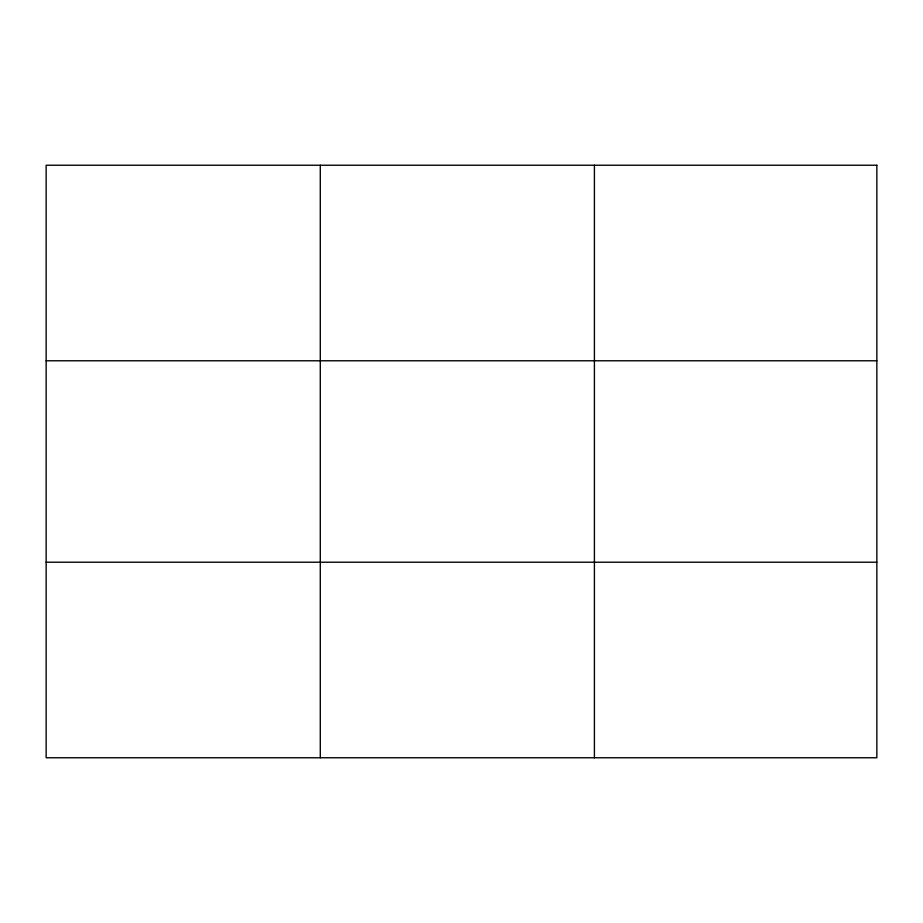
<?xml version="1.0" encoding="UTF-8"?>
<svg xmlns="http://www.w3.org/2000/svg" width="923" height="923" viewBox="0 0 923 923"><rect width="100%" height="100%" fill="white"/><g stroke="black" fill="none" stroke-linecap="round" stroke-linejoin="round"><path stroke-width="1.38" d="M320.281 165.24L320.281 757.76M594.412 165.24L594.412 757.76M46.15 360.778L876.85 360.778M46.15 562.222L876.85 562.222M876.85 165.24L876.85 757.76L46.15 757.76L46.15 165.24L876.85 165.24"/></g></svg>
